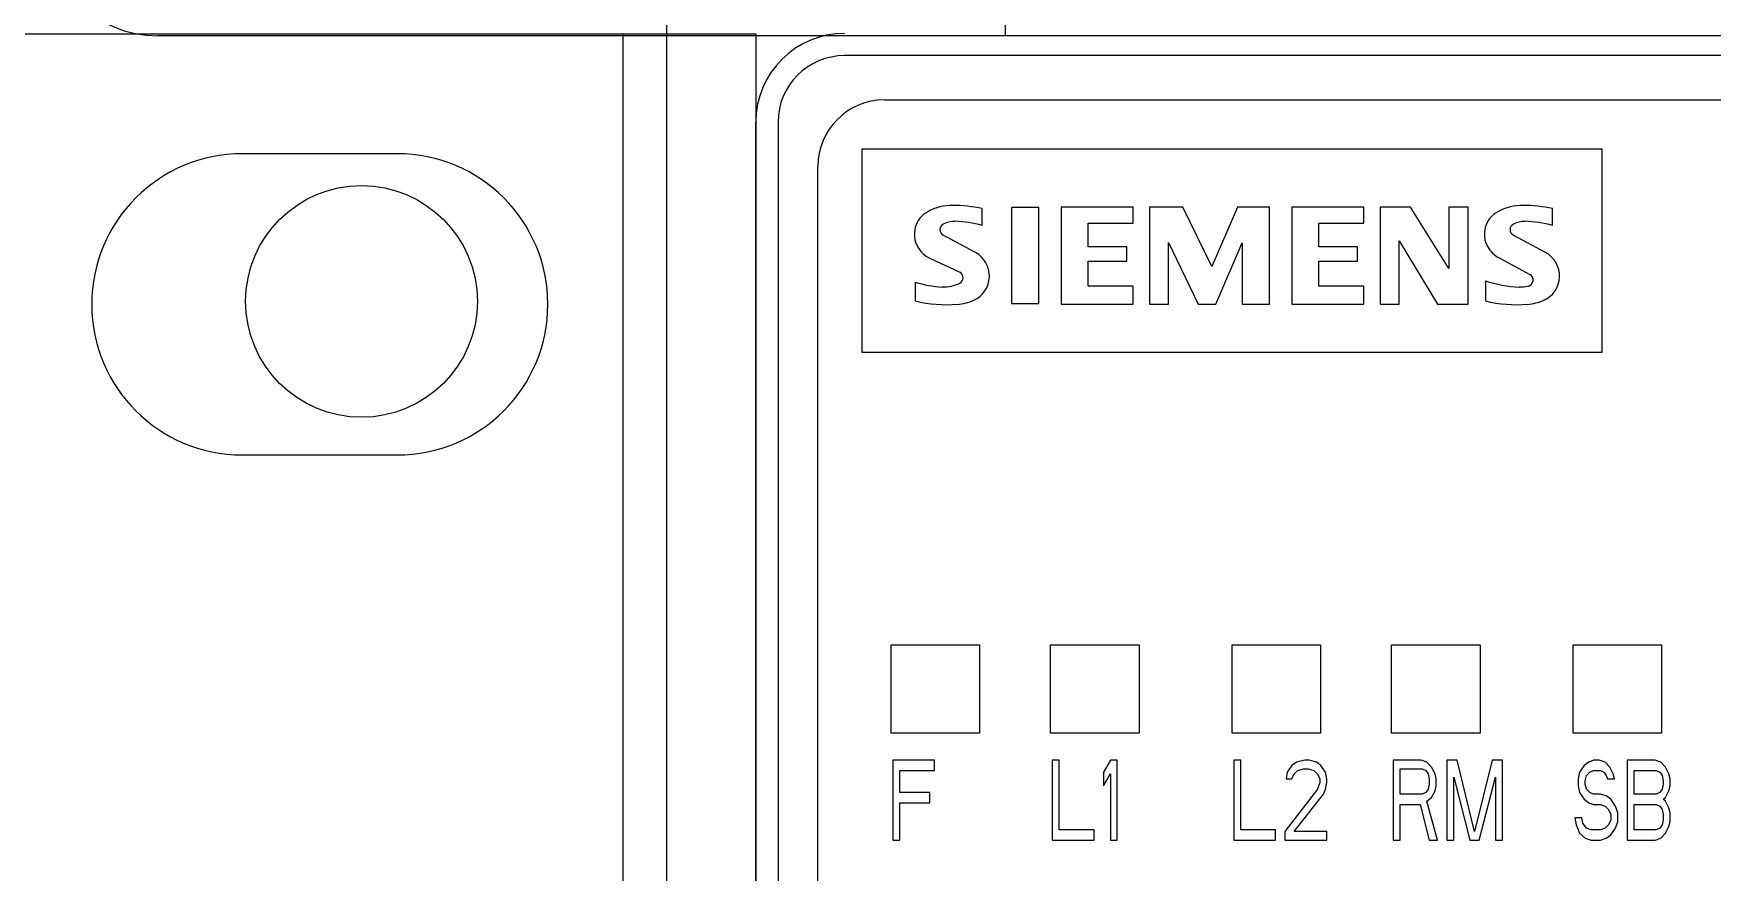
# Model space of a CAD drawing. Header units: millimetres. Extents: x 11355 to 11505, y 8083 to 8171.
# Drawn here: x 11358.297 to 11359.782, y 8104.308 to 8105.05 of the extents above; entities that cross this region are included whole.
import ezdxf

# ---------------------------------------------------------------- set-up
doc = ezdxf.new("R2010")
doc.units = ezdxf.units.MM
for name, color, linetype in [('Elem. Eléctricos - Termomagneticas', 7, 'Continuous'), ('Ordenador de Cables 1U', 7, 'Continuous'), ('Rack - Base 15U', 7, 'Continuous'), ('SW Siemens Scalance XR324', 7, 'Continuous')]:
    doc.layers.add(name, color=color, linetype=linetype)

# ---------------------------------------------------------------- blocks, each defined once
blk = doc.blocks.new('Rack 15U - Gabitel')
blk.add_line((2367.898, 1374.212), (2367.898, 1400.827))
blk.add_circle((2367.628, 1393.332), 0.1025)
blk = doc.blocks.new('SW Siemens Scalance XR324')
at = {"layer": 'SW Siemens Scalance XR324'}
for p, q in [((32832.0055, -3475.9855), (32831.4649, -3475.9855)), ((32832.0055, -3477.6936), (32832.0055, -3475.9855)), ((32832.1231, -3475.9855), (32832.0055, -3475.9855)), ((32832.1231, -3477.6936), (32832.1231, -3475.9855)), ((32834.0935, -3476.0045), (32832.2013, -3476.0045)), ((32832.2366, -3476.0437), (32834.0191, -3476.0437)), ((32832.123, -3477.6147), (32832.123, -3476.0633)), ((32832.1426, -3476.0633), (32832.1426, -3477.6147)), ((32831.8057, -3476.0913), (32831.6686, -3476.0913)), ((32832.217, -3476.0868), (32832.8712, -3476.0868)), ((32832.217, -3476.267), (32832.217, -3476.0868)), ((32832.8712, -3476.0868), (32832.8712, -3476.267)), ((32832.1778, -3477.4815), (32832.1778, -3476.1025)), ((32832.3232, -3476.1548), (32832.3232, -3476.1397)), ((32832.3491, -3476.1388), (32832.3491, -3476.2236)), ((32832.3733, -3476.1388), (32832.3491, -3476.1388)), ((32832.3733, -3476.2236), (32832.3733, -3476.1388)), ((32832.3929, -3476.1384), (32832.3929, -3476.2242)), ((32832.4567, -3476.1384), (32832.3929, -3476.1384)), ((32832.4567, -3476.1527), (32832.4567, -3476.1384)), ((32832.471, -3476.1384), (32832.471, -3476.2242)), ((32832.5006, -3476.1384), (32832.471, -3476.1384)), ((32832.5262, -3476.191), (32832.5006, -3476.1384)), ((32832.5489, -3476.1384), (32832.5262, -3476.191)), ((32832.5773, -3476.1384), (32832.5489, -3476.1384)), ((32832.5773, -3476.2242), (32832.5773, -3476.1384)), ((32832.5969, -3476.1384), (32832.5969, -3476.2242)), ((32832.6607, -3476.1384), (32832.5969, -3476.1384)), ((32832.6607, -3476.1527), (32832.6607, -3476.1384)), ((32832.675, -3476.1384), (32832.675, -3476.2242)), ((32832.702, -3476.1384), (32832.675, -3476.1384)), ((32832.7359, -3476.1927), (32832.702, -3476.1384)), ((32832.7359, -3476.1384), (32832.7359, -3476.1927)), ((32832.7529, -3476.1384), (32832.7359, -3476.1384)), ((32832.7529, -3476.2242), (32832.7529, -3476.1384)), ((32832.8275, -3476.1548), (32832.8275, -3476.1397)), ((32832.3172, -3476.1787), (32832.2887, -3476.1632)), ((32832.417, -3476.1527), (32832.4567, -3476.1527)), ((32832.417, -3476.1735), (32832.417, -3476.1527)), ((32832.621, -3476.1527), (32832.6607, -3476.1527)), ((32832.621, -3476.1735), (32832.621, -3476.1527)), ((32832.8215, -3476.1787), (32832.7929, -3476.1632)), ((32832.4511, -3476.1735), (32832.417, -3476.1735)), ((32832.4511, -3476.1864), (32832.4511, -3476.1735)), ((32832.4879, -3476.1698), (32832.5143, -3476.2242)), ((32832.4879, -3476.2242), (32832.4879, -3476.1698)), ((32832.5298, -3476.2242), (32832.5531, -3476.1701)), ((32832.5531, -3476.1701), (32832.5531, -3476.2242)), ((32832.6551, -3476.1735), (32832.621, -3476.1735)), ((32832.6551, -3476.1864), (32832.6551, -3476.1735)), ((32832.6919, -3476.1684), (32832.7259, -3476.2242)), ((32832.6919, -3476.2242), (32832.6919, -3476.1684)), ((32832.2775, -3476.184), (32832.3033, -3476.196)), ((32832.417, -3476.1864), (32832.4511, -3476.1864)), ((32832.417, -3476.2085), (32832.417, -3476.1864)), ((32832.621, -3476.1864), (32832.6551, -3476.1864)), ((32832.621, -3476.2085), (32832.621, -3476.1864)), ((32832.7803, -3476.1833), (32832.8076, -3476.1981)), ((32832.2639, -3476.2048), (32832.2639, -3476.2215)), ((32832.4567, -3476.2085), (32832.417, -3476.2085)), ((32832.4567, -3476.2242), (32832.4567, -3476.2085)), ((32832.6607, -3476.2085), (32832.621, -3476.2085)), ((32832.6607, -3476.2242), (32832.6607, -3476.2085)), ((32832.7682, -3476.2036), (32832.7682, -3476.2215)), ((32832.3491, -3476.2236), (32832.3733, -3476.2236)), ((32832.3929, -3476.2242), (32832.4567, -3476.2242)), ((32832.471, -3476.2242), (32832.4879, -3476.2242)), ((32832.5143, -3476.2242), (32832.5298, -3476.2242)), ((32832.5531, -3476.2242), (32832.5773, -3476.2242)), ((32832.5969, -3476.2242), (32832.6607, -3476.2242)), ((32832.675, -3476.2242), (32832.6919, -3476.2242)), ((32832.7259, -3476.2242), (32832.7529, -3476.2242)), ((32832.8712, -3476.267), (32832.217, -3476.267)), ((32831.6686, -3476.3577), (32831.8057, -3476.3577)), ((32832.2425, -3476.5256), (32832.3208, -3476.5256)), ((32832.2425, -3476.6039), (32832.2425, -3476.5256)), ((32832.3208, -3476.5256), (32832.3208, -3476.6039)), ((32832.3835, -3476.5256), (32832.4619, -3476.5256)), ((32832.3835, -3476.6039), (32832.3835, -3476.5256)), ((32832.4619, -3476.5256), (32832.4619, -3476.6039)), ((32832.5441, -3476.5256), (32832.6225, -3476.5256)), ((32832.5441, -3476.6039), (32832.5441, -3476.5256)), ((32832.6225, -3476.5256), (32832.6225, -3476.6039)), ((32832.6852, -3476.5256), (32832.7635, -3476.5256)), ((32832.6852, -3476.6039), (32832.6852, -3476.5256)), ((32832.7635, -3476.5256), (32832.7635, -3476.6039)), ((32832.8458, -3476.5256), (32832.9241, -3476.5256)), ((32832.8458, -3476.6039), (32832.8458, -3476.5256)), ((32832.9241, -3476.5256), (32832.9241, -3476.6039)), ((32832.3208, -3476.6039), (32832.2425, -3476.6039)), ((32832.4619, -3476.6039), (32832.3835, -3476.6039)), ((32832.6225, -3476.6039), (32832.5441, -3476.6039)), ((32832.7635, -3476.6039), (32832.6852, -3476.6039)), ((32832.9241, -3476.6039), (32832.8458, -3476.6039)), ((32832.244, -3476.6278), (32832.244, -3476.6983)), ((32832.281, -3476.6278), (32832.244, -3476.6278)), ((32832.2502, -3476.6368), (32832.281, -3476.6368)), ((32832.2502, -3476.6563), (32832.2502, -3476.6368)), ((32832.281, -3476.6368), (32832.281, -3476.6278)), ((32832.385, -3476.6278), (32832.385, -3476.6983)), ((32832.3912, -3476.6278), (32832.385, -3476.6278)), ((32832.3912, -3476.6893), (32832.3912, -3476.6278)), ((32832.4365, -3476.6278), (32832.4303, -3476.6383)), ((32832.4303, -3476.6383), (32832.4303, -3476.6503)), ((32832.4303, -3476.6503), (32832.4365, -3476.6398)), ((32832.4426, -3476.6278), (32832.4365, -3476.6278)), ((32832.4365, -3476.6398), (32832.4365, -3476.6983)), ((32832.4426, -3476.6983), (32832.4426, -3476.6278)), ((32832.5457, -3476.6278), (32832.5457, -3476.6983)), ((32832.5518, -3476.6278), (32832.5457, -3476.6278)), ((32832.5518, -3476.6893), (32832.5518, -3476.6278)), ((32832.593, -3476.6383), (32832.5919, -3476.6443)), ((32832.5971, -3476.6323), (32832.593, -3476.6383)), ((32832.6012, -3476.6293), (32832.5971, -3476.6323)), ((32832.5971, -3476.6443), (32832.5991, -3476.6398)), ((32832.5991, -3476.6398), (32832.6022, -3476.6368)), ((32832.6084, -3476.6278), (32832.6012, -3476.6293)), ((32832.6022, -3476.6368), (32832.6074, -3476.6353)), ((32832.6074, -3476.6353), (32832.6115, -3476.6353)), ((32832.6125, -3476.6278), (32832.6084, -3476.6278)), ((32832.6115, -3476.6353), (32832.6166, -3476.6368)), ((32832.6187, -3476.6293), (32832.6125, -3476.6278)), ((32832.6166, -3476.6368), (32832.6197, -3476.6398)), ((32832.6228, -3476.6323), (32832.6187, -3476.6293)), ((32832.6197, -3476.6398), (32832.6218, -3476.6443)), ((32832.6269, -3476.6383), (32832.6228, -3476.6323)), ((32832.6279, -3476.6443), (32832.6269, -3476.6383)), ((32832.6867, -3476.6278), (32832.6867, -3476.6983)), ((32832.7114, -3476.6278), (32832.6867, -3476.6278)), ((32832.6929, -3476.6353), (32832.7124, -3476.6353)), ((32832.6929, -3476.6578), (32832.6929, -3476.6353)), ((32832.7165, -3476.6293), (32832.7114, -3476.6278)), ((32832.7124, -3476.6353), (32832.7155, -3476.6368)), ((32832.7155, -3476.6368), (32832.7176, -3476.6398)), ((32832.7206, -3476.6338), (32832.7165, -3476.6293)), ((32832.7176, -3476.6398), (32832.7186, -3476.6443)), ((32832.7237, -3476.6398), (32832.7206, -3476.6338)), ((32832.7248, -3476.6443), (32832.7237, -3476.6398)), ((32832.734, -3476.6278), (32832.734, -3476.6983)), ((32832.7433, -3476.6278), (32832.734, -3476.6278)), ((32832.7587, -3476.6908), (32832.7433, -3476.6278)), ((32832.7741, -3476.6278), (32832.7587, -3476.6908)), ((32832.7834, -3476.6278), (32832.7741, -3476.6278)), ((32832.7834, -3476.6983), (32832.7834, -3476.6278)), ((32832.8514, -3476.6383), (32832.8504, -3476.6443)), ((32832.8555, -3476.6323), (32832.8514, -3476.6383)), ((32832.8597, -3476.6293), (32832.8555, -3476.6323)), ((32832.8566, -3476.6458), (32832.8576, -3476.6413)), ((32832.8576, -3476.6413), (32832.8607, -3476.6383)), ((32832.8638, -3476.6278), (32832.8597, -3476.6293)), ((32832.8607, -3476.6383), (32832.8638, -3476.6368)), ((32832.8689, -3476.6278), (32832.8638, -3476.6278)), ((32832.8638, -3476.6368), (32832.8699, -3476.6368)), ((32832.8741, -3476.6293), (32832.8689, -3476.6278)), ((32832.8699, -3476.6368), (32832.873, -3476.6383)), ((32832.873, -3476.6383), (32832.8751, -3476.6413)), ((32832.8782, -3476.6338), (32832.8741, -3476.6293)), ((32832.8751, -3476.6413), (32832.8761, -3476.6443)), ((32832.8813, -3476.6398), (32832.8782, -3476.6338)), ((32832.8823, -3476.6443), (32832.8813, -3476.6398)), ((32832.8936, -3476.6278), (32832.8936, -3476.6983)), ((32832.9183, -3476.6278), (32832.8936, -3476.6278)), ((32832.8998, -3476.6368), (32832.9193, -3476.6368)), ((32832.8998, -3476.6578), (32832.8998, -3476.6368)), ((32832.9234, -3476.6293), (32832.9183, -3476.6278)), ((32832.9193, -3476.6368), (32832.9224, -3476.6383)), ((32832.9224, -3476.6383), (32832.9245, -3476.6413)), ((32832.9275, -3476.6338), (32832.9234, -3476.6293)), ((32832.9245, -3476.6413), (32832.9255, -3476.6458)), ((32832.9306, -3476.6398), (32832.9275, -3476.6338)), ((32832.9316, -3476.6443), (32832.9306, -3476.6398)), ((32832.2769, -3476.6563), (32832.2502, -3476.6563)), ((32832.2769, -3476.6653), (32832.2769, -3476.6563)), ((32832.6197, -3476.6533), (32832.5909, -3476.6908)), ((32832.5919, -3476.6443), (32832.5971, -3476.6443)), ((32832.6218, -3476.6473), (32832.6197, -3476.6533)), ((32832.6218, -3476.6443), (32832.6218, -3476.6473)), ((32832.6249, -3476.6578), (32832.6269, -3476.6533)), ((32832.6269, -3476.6533), (32832.6279, -3476.6473)), ((32832.6279, -3476.6473), (32832.6279, -3476.6443)), ((32832.7155, -3476.6563), (32832.7124, -3476.6578)), ((32832.7176, -3476.6533), (32832.7155, -3476.6563)), ((32832.7186, -3476.6488), (32832.7176, -3476.6533)), ((32832.7186, -3476.6443), (32832.7186, -3476.6488)), ((32832.7206, -3476.6608), (32832.7237, -3476.6548)), ((32832.7237, -3476.6548), (32832.7248, -3476.6503)), ((32832.7248, -3476.6503), (32832.7248, -3476.6443)), ((32832.7402, -3476.6428), (32832.7546, -3476.6983)), ((32832.7402, -3476.6983), (32832.7402, -3476.6428)), ((32832.7628, -3476.6983), (32832.7772, -3476.6428)), ((32832.7772, -3476.6428), (32832.7772, -3476.6983)), ((32832.8504, -3476.6443), (32832.8504, -3476.6503)), ((32832.8504, -3476.6503), (32832.8514, -3476.6563)), ((32832.8514, -3476.6563), (32832.8555, -3476.6623)), ((32832.8566, -3476.6488), (32832.8566, -3476.6458)), ((32832.8576, -3476.6533), (32832.8566, -3476.6488)), ((32832.8607, -3476.6563), (32832.8576, -3476.6533)), ((32832.8638, -3476.6578), (32832.8607, -3476.6563)), ((32832.8761, -3476.6443), (32832.8823, -3476.6443)), ((32832.9224, -3476.6563), (32832.9193, -3476.6578)), ((32832.9245, -3476.6533), (32832.9224, -3476.6563)), ((32832.9255, -3476.6488), (32832.9245, -3476.6533)), ((32832.9255, -3476.6458), (32832.9255, -3476.6488)), ((32832.9275, -3476.6608), (32832.9306, -3476.6548)), ((32832.9306, -3476.6548), (32832.9316, -3476.6503)), ((32832.9316, -3476.6503), (32832.9316, -3476.6443)), ((32832.2502, -3476.6983), (32832.2502, -3476.6653)), ((32832.2502, -3476.6653), (32832.2769, -3476.6653)), ((32832.5991, -3476.6908), (32832.6249, -3476.6578)), ((32832.7124, -3476.6578), (32832.6929, -3476.6578)), ((32832.6929, -3476.6668), (32832.7104, -3476.6668)), ((32832.6929, -3476.6983), (32832.6929, -3476.6668)), ((32832.7104, -3476.6668), (32832.7186, -3476.6983)), ((32832.7165, -3476.6638), (32832.7206, -3476.6608)), ((32832.7258, -3476.6983), (32832.7165, -3476.6638)), ((32832.8555, -3476.6623), (32832.8597, -3476.6653)), ((32832.8597, -3476.6653), (32832.8638, -3476.6668)), ((32832.8699, -3476.6578), (32832.8638, -3476.6578)), ((32832.8638, -3476.6668), (32832.8699, -3476.6668)), ((32832.8751, -3476.6593), (32832.8699, -3476.6578)), ((32832.8699, -3476.6668), (32832.8741, -3476.6683)), ((32832.8741, -3476.6683), (32832.8771, -3476.6713)), ((32832.8792, -3476.6623), (32832.8751, -3476.6593)), ((32832.8771, -3476.6713), (32832.8792, -3476.6758)), ((32832.8833, -3476.6683), (32832.8792, -3476.6623)), ((32832.8854, -3476.6743), (32832.8833, -3476.6683)), ((32832.9193, -3476.6578), (32832.8998, -3476.6578)), ((32832.8998, -3476.6668), (32832.9193, -3476.6668)), ((32832.8998, -3476.6893), (32832.8998, -3476.6668)), ((32832.9193, -3476.6668), (32832.9224, -3476.6683)), ((32832.9224, -3476.6683), (32832.9245, -3476.6713)), ((32832.9245, -3476.6713), (32832.9255, -3476.6758)), ((32832.9255, -3476.6623), (32832.9275, -3476.6608)), ((32832.9275, -3476.6638), (32832.9255, -3476.6623)), ((32832.9306, -3476.6698), (32832.9275, -3476.6638)), ((32832.9316, -3476.6743), (32832.9306, -3476.6698)), ((32832.8473, -3476.6788), (32832.8484, -3476.6848)), ((32832.8535, -3476.6788), (32832.8473, -3476.6788)), ((32832.8484, -3476.6848), (32832.8514, -3476.6923)), ((32832.8545, -3476.6833), (32832.8535, -3476.6788)), ((32832.8576, -3476.6878), (32832.8545, -3476.6833)), ((32832.8771, -3476.6848), (32832.8741, -3476.6878)), ((32832.8792, -3476.6803), (32832.8771, -3476.6848)), ((32832.8792, -3476.6758), (32832.8792, -3476.6803)), ((32832.8833, -3476.6878), (32832.8854, -3476.6818)), ((32832.8854, -3476.6818), (32832.8854, -3476.6743)), ((32832.9245, -3476.6848), (32832.9224, -3476.6878)), ((32832.9255, -3476.6803), (32832.9245, -3476.6848)), ((32832.9255, -3476.6758), (32832.9255, -3476.6803)), ((32832.9275, -3476.6923), (32832.9306, -3476.6863)), ((32832.9306, -3476.6863), (32832.9316, -3476.6818)), ((32832.9316, -3476.6818), (32832.9316, -3476.6743)), ((32832.244, -3476.6983), (32832.2502, -3476.6983)), ((32832.385, -3476.6983), (32832.4221, -3476.6983)), ((32832.4221, -3476.6893), (32832.3912, -3476.6893)), ((32832.4221, -3476.6983), (32832.4221, -3476.6893)), ((32832.4365, -3476.6983), (32832.4426, -3476.6983)), ((32832.5457, -3476.6983), (32832.5827, -3476.6983)), ((32832.5827, -3476.6893), (32832.5518, -3476.6893)), ((32832.5827, -3476.6983), (32832.5827, -3476.6893)), ((32832.5909, -3476.6908), (32832.5909, -3476.6983)), ((32832.5909, -3476.6983), (32832.6279, -3476.6983)), ((32832.6279, -3476.6908), (32832.5991, -3476.6908)), ((32832.6279, -3476.6983), (32832.6279, -3476.6908)), ((32832.6867, -3476.6983), (32832.6929, -3476.6983)), ((32832.7186, -3476.6983), (32832.7258, -3476.6983)), ((32832.734, -3476.6983), (32832.7402, -3476.6983)), ((32832.7546, -3476.6983), (32832.7628, -3476.6983)), ((32832.7772, -3476.6983), (32832.7834, -3476.6983)), ((32832.8514, -3476.6923), (32832.8566, -3476.6968)), ((32832.8566, -3476.6968), (32832.8617, -3476.6983)), ((32832.8617, -3476.6893), (32832.8576, -3476.6878)), ((32832.8699, -3476.6893), (32832.8617, -3476.6893)), ((32832.8617, -3476.6983), (32832.8699, -3476.6983)), ((32832.8741, -3476.6878), (32832.8699, -3476.6893)), ((32832.8699, -3476.6983), (32832.8751, -3476.6968)), ((32832.8751, -3476.6968), (32832.8792, -3476.6938)), ((32832.8792, -3476.6938), (32832.8833, -3476.6878)), ((32832.8936, -3476.6983), (32832.9183, -3476.6983)), ((32832.9193, -3476.6893), (32832.8998, -3476.6893)), ((32832.9183, -3476.6983), (32832.9234, -3476.6968)), ((32832.9224, -3476.6878), (32832.9193, -3476.6893)), ((32832.9234, -3476.6968), (32832.9275, -3476.6923))]:
    blk.add_line(p, q, dxfattribs=at)
for centre, radius, start, end in [((32832.2013, -3476.0633), 0.0784, 90, 180), ((32832.2013, -3476.0633), 0.0588, 90, 180), ((32832.2366, -3476.1025), 0.0588, 90, 180), ((32831.6686, -3476.2245), 0.1332, 90, 270), ((32831.8057, -3476.2245), 0.1332, 270, 90), ((32832.2972, -3476.1839), 0.047, 90, 118.3594), ((32832.2972, -3476.2596), 0.1226, 77.78, 90), ((32832.8015, -3476.1839), 0.047, 90, 118.3594), ((32832.8015, -3476.2596), 0.1226, 77.78, 90), ((32832.2856, -3476.1624), 0.0225, 118.3594, 209.7587), ((32832.2984, -3476.1715), 0.0204, 88.2894, 118.4632), ((32832.296, -3476.2522), 0.1012, 74.4139, 88.2894), ((32832.7898, -3476.1624), 0.0225, 118.3594, 209.7587), ((32832.8027, -3476.1715), 0.0204, 88.2894, 118.4632), ((32832.8003, -3476.2522), 0.1012, 74.4139, 88.2894), ((32832.2913, -3476.1584), 0.00552, 118.4632, 241.5368), ((32832.7956, -3476.1584), 0.00552, 118.4632, 241.5368), ((32832.2882, -3476.1608), 0.0256, 209.7587, 245.0866), ((32832.306, -3476.1994), 0.0235, 294.2178, 61.5368), ((32832.7925, -3476.1608), 0.0256, 209.7587, 241.5368), ((32832.8103, -3476.1994), 0.0235, 294.2178, 61.5368), ((32832.3007, -3476.2009), 0.00552, 297.7711, 62.2289), ((32832.2935, -3476.1081), 0.1012, 252.9666, 266.7273), ((32832.2895, -3476.1795), 0.0296, 266.7273, 297.7711), ((32832.8013, -3476.108), 0.1012, 250.8967, 268.2663), ((32832.7991, -3476.1795), 0.0296, 268.2663, 284.021), ((32832.805, -3476.2029), 0.00552, 284.021, 61.5368), ((32832.2921, -3476.1022), 0.1226, 256.7029, 274.2689), ((32832.298, -3476.1817), 0.0429, 274.2689, 294.2178), ((32832.7964, -3476.1022), 0.1226, 256.7029, 274.2689), ((32832.8023, -3476.1817), 0.0429, 274.2689, 294.2178)]:
    blk.add_arc(centre, radius, start, end, dxfattribs=at)
blk = doc.blocks.new('Ordenador de Cables 1U')
at = {"layer": 'Ordenador de Cables 1U'}
for p, q in [((-4.2738, 0), (-4.2738, -1.7363)), ((-4.2738, -1.7363), (-5.0234, -1.7363)), ((12.9333, -1.7363), (-4.2738, -1.7363))]:
    blk.add_line(p, q, dxfattribs=at)
blk.add_arc((-5.0234, -1.6363), 0.1, 180, 270, dxfattribs=at)

msp = doc.modelspace()

# ---------------------------------------------------------------- block references
msp.add_blockref('SW Siemens Scalance XR324', (-21473.1871, 11581.0352))
at = {"layer": 'Elem. Eléctricos - Termomagneticas', "color": 7}
msp.add_blockref('Ordenador de Cables 1U', (11363.4302, 8106.7845), dxfattribs=at)
at = {"layer": 'Rack - Base 15U'}
msp.add_blockref('Rack 15U - Gabitel', (8990.959, 6711.4813), dxfattribs=at)

doc.saveas('drawing.dxf')
